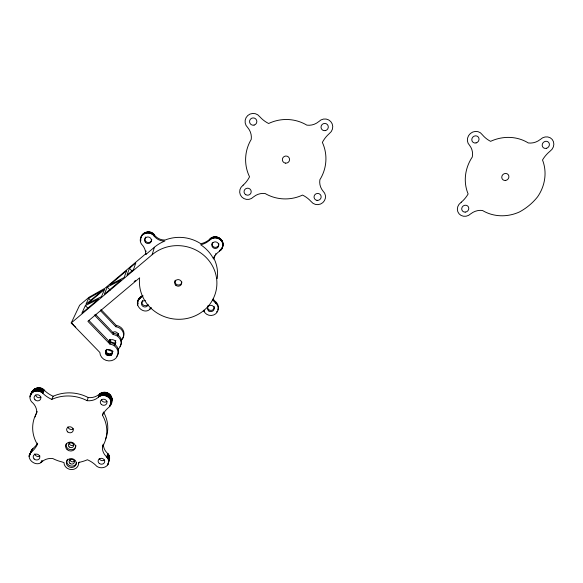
<?xml version="1.0" encoding="UTF-8"?>
<svg xmlns="http://www.w3.org/2000/svg" width="583" height="583" viewBox="0 0 583 583"><rect width="100%" height="100%" fill="white"/><g stroke="black" fill="none" stroke-linecap="round" stroke-linejoin="round"><path stroke-width="0.87" d="M105.53 352.46C105.428 347.599 113.721 349.02 112.213 353.531C110.53 358.151 102.943 354.267 106.172 350.026M106.026 350.835L106.791 352.97L109.087 354.194L111.579 353.589L112.818 351.505L111.958 354.1M108.729 461.313C108.89 468.062 99.11 469.934 95.437 464.957A26.512 23.371 10.7 0 0 87.392 459.747A37.268 33.326 12.9 0 1 80.76 461.976L78.618 462.654A7.368 6.522 11.6 0 1 71.629 469.585A7.368 6.522 11.6 0 1 63.992 462.567L61.783 461.867A37.268 33.326 12.9 0 1 52.769 458.53A13.686 12.061 12.5 0 0 42.348 461.379C36.248 468.652 23.437 457.458 32.007 451.504A27.131 23.998 16.2 0 0 37.392 444.435A37.268 33.326 12.9 0 1 36.722 412.815A14.021 12.505 16.7 0 0 32.852 402.984C23.983 396.134 37.691 381.34 44.927 390.85A27.335 24.799 16 0 0 53.177 396.265A36.999 33.122 13 0 1 88.222 397.54A13.941 12.666 13.5 0 0 98.811 394.611C108.227 386.682 117.751 400.616 108.074 407.962A26.913 24.282 9 0 0 102.462 415.191A37.268 33.326 12.9 0 1 102.448 446.738A13.722 12.279 9.1 0 0 106.04 456.285L108.095 458.792L108.729 461.313C110.413 458.376 109.604 454.747 106.988 452.809A13.62 12.207 9.1 0 1 103.402 445.172M108.795 461.058L109.633 457.378M30.564 394.72C32.947 389.808 40.322 389.903 43.499 393.948A27.539 24.96 15.9 0 0 51.814 399.391A37.268 33.326 12.9 0 1 87.115 400.681A14.043 12.746 13.5 0 0 97.784 397.73C102.455 392.228 113.226 397.278 110.777 404.493M118.116 335.611C118.939 332.638 114.654 330.452 112.577 332.623M151.514 307.744A18.663 17.454 9.6 0 0 150.866 308.276C143.884 316.955 130.862 302.788 141.254 297.425A14.167 13.322 15.6 0 0 143.097 295.829M137.544 305.12L137.916 303.896C137.122 300.843 138.892 297.643 141.611 296.222A14.116 13.278 15.6 0 0 142.259 295.727M140.452 239.008C141.334 232.005 151.616 230.897 154.794 236.836A12.243 11.755 17 0 0 164.88 241.027A37.808 35.913 10.2 0 0 154.422 247.228L145.765 254.545A14.976 14.189 18.8 0 0 142.769 245.567C134.338 237.682 149.314 225.585 155.114 235.831A12.199 11.711 17.1 0 0 165.157 240.007A37.669 35.796 10.2 0 1 200.814 243.73A19.13 18.467 11.2 0 0 209.384 239.504C214.347 233.018 225.978 239.373 222.378 246.995M140.43 240.925L140.765 238.469L140.401 239.482M222.757 246.667C224.564 239.249 213.808 234.65 209.268 240.517A19.203 18.532 11.1 0 1 200.669 244.758A37.808 35.913 10.2 0 1 213.633 259.078A14.181 13.577 2.4 0 1 218.8 251.761L221.868 248.89L222.815 245.632M222.895 244.758L222.954 243.73M222.837 246.194L222.968 244.211M222.655 243.344L222.721 242.317M222.495 247.593L222.553 246.551M222.64 247.134L222.699 246.099M222.772 243.811L222.83 242.783M222.844 244.284L222.91 243.257M222.138 241.989L222.203 240.968M221.868 248.89L222.174 247.432L222.108 248.467M222.342 242.433L222.407 241.413M222.517 242.878L222.575 241.858M221.314 249.677L221.38 248.635M221.904 241.566L221.97 240.546M220.658 250.391L220.724 249.342M221.358 240.757L221.423 239.744M221.001 250.041L221.066 248.999M221.642 241.151L221.708 240.138M220.294 250.712L220.367 249.662M221.037 240.385L221.11 239.373M216.016 303.437L216.096 302.213M220.702 240.028L220.768 239.023M203.307 310.243A8.789 8.264 5.8 0 1 204.13 311.519L204.903 312.692A7.462 7.04 4 0 0 215.732 313.785A7.462 7.04 4 0 0 216.111 303.524L215.229 301.433A13.992 13.271 2.2 0 1 213.152 298.933M219.499 251.288L219.572 250.238M220.338 239.7L220.41 238.687M219.951 239.387L220.024 238.381M219.551 239.103L219.623 238.097M219.128 238.848L219.201 237.842M117.883 335.524L118.633 333.724M218.683 238.615L218.763 237.609M218.231 238.411L218.312 237.405M217.765 238.243L217.845 237.237M217.291 238.097L217.372 237.092M216.803 237.981L216.891 236.975M216.308 237.9L216.395 236.895M215.812 237.842L215.899 236.844M215.316 237.828L215.404 236.822M214.814 237.835L214.908 236.829M214.318 237.879L214.413 236.873M213.83 237.951L213.925 236.946M213.342 238.053L213.436 237.048M212.861 238.192L212.963 237.186M212.394 238.36L212.496 237.354M211.942 238.549L212.044 237.543M211.498 238.775L211.6 237.769M204.13 311.519L204.254 310.265M211.075 239.023L211.177 238.017M210.667 239.3L210.776 238.294M209.916 239.926L210.026 238.913M210.281 239.598L210.39 238.593M31.504 393.736L32.087 391.616M30.724 452.219L31.671 449.865L33.486 448.05A26.935 23.852 16.3 0 0 37.676 443.131M149.889 309.158L150.217 307.911M108.642 460.453L109.568 456.955M107.622 464.942L108.606 461.765M108.074 464.206L109.662 458.231M108.095 458.792L109.028 455.301M108.278 459.2L109.203 455.702M108.431 459.608L109.356 456.11M108.547 460.031L109.48 456.533M107.644 458.019L108.576 454.529M107.884 458.398L108.817 454.908M106.769 456.963L107.717 453.487M107.083 457.298L108.03 453.814M107.374 457.648L108.314 454.164M102.448 446.738L103.184 444.173M109.006 341.922C109.473 339.976 111.921 339.109 113.634 339.984C117.227 340.246 114.042 347.716 115.718 342.797M111.018 401.41L111.943 398.269M109.932 405.651L110.632 403.268L110.34 403.611M111.076 401.855L112.009 398.714M109.968 406.081L110.908 402.911M111.105 402.306L112.038 399.158M110.216 405.71L112.038 399.603M110.639 400.106L111.572 396.972M110.799 400.536L111.732 397.402M110.923 400.973L111.856 397.832M110.238 399.275L111.178 396.149M140.576 297.884L140.933 296.681M110.457 399.683L111.389 396.557M109.728 398.495L110.668 395.376M139.811 298.445L140.168 297.235M109.998 398.881L110.938 395.755M140.182 298.153L140.547 296.944M111.841 400.907L111.149 402.54M137.399 304.202L137.77 302.978M138.827 299.451L139.191 298.241M109.108 397.781L110.056 394.662M139.126 299.094L139.497 297.884M137.457 304.669L137.828 303.437M109.429 398.131L110.376 395.012M139.454 298.758L139.818 297.549M108.394 397.147L109.349 394.028M137.486 302.366L138.251 299.822M108.766 397.453L109.713 394.334M137.377 303.284L137.785 301.6M138.076 300.624L138.667 298.999M152.148 254.713A38.806 36.773 9.9 0 1 212.606 266.198A38.806 36.773 9.9 0 1 186.436 318.58A38.806 36.773 9.9 0 1 139.446 280.124L139.636 277.821L87.887 321.306L109.874 344.079A9.153 8.424 13.6 0 1 118.05 353.269A9.153 8.424 13.6 0 1 108.832 360.913A9.153 8.424 13.6 0 1 99.831 352.416L71.235 322.953L152.148 254.713L154.422 247.228M137.369 303.743L137.741 302.519M138.55 299.822L138.914 298.613M108.008 396.855L108.963 393.744M102.462 415.191L103.206 412.764M107.177 396.353L108.139 393.241M107.6 396.593L108.562 393.481M106.288 395.952L107.25 392.84M106.74 396.141L107.702 393.029M105.822 395.791L106.791 392.68M104.867 395.551L105.844 392.446M105.348 395.653L106.325 392.548M104.386 395.471L105.363 392.366M103.402 395.405L104.393 392.301M154.08 235.962L154.4 234.964M154.152 236.049L154.466 235.051M103.898 395.427L104.882 392.323M102.914 395.42L103.905 392.315M153.839 235.663L154.16 234.665M101.952 395.529L102.943 392.425M153.504 235.299L153.825 234.3M102.433 395.456L103.424 392.352M101.012 395.755L102.018 392.643M153.147 234.949L153.467 233.958M101.478 395.624L102.477 392.519M100.116 396.09L101.129 392.978M152.761 234.628L153.089 233.637M100.56 395.908L101.566 392.796M99.285 396.535L100.305 393.423M145.765 254.545L146.114 253.481L105.013 288.213L89.184 297.162L79.609 305.259L71.235 322.953L75.768 327.318M152.36 234.33L152.688 233.338M99.693 396.294L100.706 393.19M98.527 397.074L99.547 393.955M151.937 234.06L152.265 233.069M98.899 396.79L99.919 393.678M111.273 354.887L111.747 353.458M114.516 345.1L115.514 343.147M111.433 354.748L111.907 353.32M114.669 344.968L115.113 343.606M111.579 354.595L112.315 352.846M112.366 352.722L112.832 351.09M118.203 335.021L118.633 333.527M151.5 233.812L151.828 232.821M115.179 344.327L115.806 342.615M118.058 335.801L118.619 333.921M110.347 355.426L110.821 353.998M110.551 355.346L111.025 353.91M151.048 233.594L151.376 232.602M110.741 355.244L111.215 353.815M110.93 355.142L111.404 353.706M115.368 341.784L115.82 340.436M111.105 355.018L111.579 353.589M109.713 355.601L110.194 354.173M150.582 233.404L150.917 232.413M109.932 355.557L110.406 354.121M110.143 355.499L110.617 354.063M108.824 355.645L109.305 354.216M109.05 355.659L109.531 354.224M150.108 233.244L150.436 232.253M109.269 355.652L109.75 354.224M109.495 355.63L109.976 354.202M108.161 355.543L108.649 354.107M149.62 233.113L149.955 232.129M108.38 355.594L108.868 354.158M108.606 355.623L109.087 354.194M107.527 355.317L108.015 353.888M149.131 233.018L149.467 232.027M107.738 355.404L108.219 353.976M107.95 355.477L108.431 354.049M148.629 232.952L148.971 231.961M106.951 354.989L107.44 353.553M107.134 355.105L107.622 353.677M107.33 355.222L107.819 353.786M109.874 344.079L110.355 342.687L89.075 320.635M117.846 349.348A8.927 8.235 13.8 0 0 120.761 340.669A8.927 8.235 13.8 0 0 113.16 334.54L113.612 333.214L95.43 314.281M120.849 340.938A8.738 8.082 14 0 0 123.195 332.492A8.738 8.082 14 0 0 115.842 326.735L116.279 325.46L100.954 309.449M148.133 232.916L148.468 231.925M106.449 354.559L106.937 353.13M106.609 354.712L107.097 353.283M106.776 354.85L107.265 353.422M147.63 232.909L147.973 231.917M105.931 353.866L106.427 352.438M106.04 354.049L106.536 352.62M106.164 354.224L106.66 352.802M106.303 354.398L106.791 352.97M105.545 352.664L106.04 351.243M109.684 340.683L110.151 339.342M147.127 232.938L147.477 231.947M105.574 352.875L106.07 351.454M105.676 353.283L106.113 351.658M105.749 353.48L106.237 352.059M105.829 353.677L106.325 352.249M146.632 232.989L146.982 232.005M105.545 352.045L106.543 349.283M108.963 342.119L109.684 340.013M109.546 340.844L110.012 339.495M146.144 233.083L146.493 232.092M145.663 233.2L146.012 232.216M87.115 400.681L88.222 397.54M145.189 233.353L145.546 232.362M144.73 233.535L145.087 232.544M143.863 233.98L144.212 232.989M144.285 233.739L144.642 232.748M143.447 234.242L143.804 233.251M142.339 235.189L142.704 234.191M142.689 234.847L143.046 233.856M140.503 241.398L140.875 240.385M143.054 234.534L143.418 233.543M141.45 236.326L141.815 235.328M141.72 235.926L142.084 234.927M140.379 239.963L140.743 238.95M142.019 235.547L142.376 234.548M140.386 240.444L140.758 239.431M129.455 268.326L126.963 275.147L133.478 269.652L135.832 262.94L129.455 268.326L132.363 271.43M140.539 238.534L141.574 235.736M109.604 340.195L109.677 342.564M41.276 462.275L41.838 460.876M41.626 462.006L42.195 460.606M40.897 462.523L41.459 461.117M107.272 287.062L104.291 294.277L121.271 279.949L107.272 287.062L110.187 290.137M29.172 456.125L32.218 449.187M29.15 456.555L30.644 453.071M31.037 452.328L32.524 448.874M31.373 452.036L32.859 448.582M29.223 455.695L31.671 449.865M30.44 452.976L31.934 449.515M51.814 399.391L53.177 396.265M85.337 305.594L81.882 313.18L98.665 299.021L85.337 305.594L88.252 308.633M88.645 298.336L85.898 304.362L102.265 290.531L88.645 298.336L90.525 300.303M42.858 393.321L44.286 390.231M42.129 392.68L43.557 389.59M42.501 392.993L43.929 389.903M41.728 392.395L43.171 389.306M40.89 391.885L42.333 388.803M41.32 392.126L42.756 389.043M39.987 391.485L41.437 388.402M40.446 391.674L41.889 388.591M39.513 391.324L40.97 388.242M38.558 391.084L40.016 388.001M39.039 391.186L40.497 388.103M38.063 391.004L39.527 387.921M37.079 390.938L38.551 387.855M37.574 390.953L39.039 387.877M36.102 390.989L37.582 387.906M36.591 390.945L38.07 387.87M35.148 391.157L36.634 388.074M35.621 391.062L37.108 387.979M34.237 391.441L35.731 388.358M34.689 391.288L36.175 388.205M32.976 392.067L34.477 388.978M33.377 391.827L34.878 388.744M33.799 391.623L35.293 388.54M30.775 394.327L32.291 391.222M30.119 395.974L32.786 390.486M29.981 396.855L33.391 389.823M32.225 392.607L33.734 389.517M32.59 392.323L34.091 389.233M134.156 281.574L135.46 280.481M114.96 343.744L114.064 344.269M71.235 322.953L73.4 324.585M215.754 303.204L215.142 302.657A14.043 13.314 2.2 0 1 212.635 299.443M215.841 301.987L216.198 302.3A7.441 7.018 4 0 1 217.787 309.967M94.271 314.893L113.16 334.54M100.458 310.673L115.842 326.735M41.102 397.125A3.381 3.032 16.5 0 1 35.636 395.055M103.453 411.962A36.999 33.122 13 0 1 105.406 439.465M35.133 416.983A36.999 33.122 13 0 1 37.152 411.532M39.914 456.008A3.309 2.922 14 0 1 34.718 453.909M73.443 428.753A3.33 2.981 13 0 1 67.898 426.851M107.053 401.279A3.352 3.039 11.7 0 1 101.369 399.676M104.619 459.98A3.287 2.922 9.8 0 1 99.256 458.493M73.801 444.749A2.667 2.376 12.3 0 1 69.122 442.767M79.354 462.049A7.317 6.486 11.7 0 1 78.465 463.514M74.77 460.847A2.653 2.354 11.7 0 1 69.894 459.659M76.65 462.61A4.963 4.394 11.6 0 1 71.49 466.101A4.963 4.394 11.6 0 1 66.841 461.678L66.841 461.393A4.963 4.394 11.6 0 1 67.256 459.732M67.402 459.477A4.963 4.394 11.6 0 1 67.555 459.229M75.972 445.66A4.992 4.438 12.3 0 1 70.004 449.58A4.992 4.438 12.3 0 1 66.375 443.459M218.683 243.322A3.411 3.287 5.6 0 1 217.627 246.631L217.452 246.762A3.411 3.287 5.6 0 1 212.234 242.849M216.81 311.541A7.441 7.018 4 0 1 216.497 311.89M112.497 351.01A8.927 8.235 13.8 0 1 107.534 349.581M113.612 333.214A8.891 8.206 13.9 0 1 120.484 345.588M120.193 346.04A8.891 8.206 13.9 0 1 119.865 346.477M214.252 307.562A3.345 3.155 4 0 1 210.594 310.36A3.345 3.155 4 0 1 207.592 306.884M207.876 305.893A3.345 3.155 4 0 1 207.971 305.711M214.129 306.337A3.345 3.155 4 0 1 214.252 306.942M116.279 325.46A8.701 8.053 14.1 0 1 122.707 338.053M122.394 338.475A8.701 8.053 14.1 0 1 121.665 339.262M147.769 304.698A3.367 3.155 12.9 0 1 147.616 304.843L147.463 304.982A3.367 3.155 12.9 0 1 142.165 301.156M142.5 300.631A3.367 3.155 12.9 0 1 142.638 300.471M148.126 304.661A3.381 3.17 12.9 0 1 147.28 306.075L147.127 306.213A3.381 3.17 12.9 0 1 142.369 305.878A3.381 3.17 12.9 0 1 142.587 301.396L142.755 301.265A3.381 3.17 12.9 0 1 145.451 300.697M181.881 281.953A3.476 3.301 9.9 0 1 177.764 284.934A3.476 3.301 9.9 0 1 175.119 280.612M175.192 280.408A3.476 3.301 9.9 0 1 175.286 280.212M115.755 342.884A8.738 8.082 14 0 1 109.407 340.844M145.925 250.901A14.918 14.145 18.9 0 1 146.042 251.761M217.233 278.63A37.669 35.796 10.2 0 0 213.728 258.007A14.13 13.526 2.4 0 1 214.61 255.711M215.426 254.283A14.13 13.526 2.4 0 1 215.907 253.605M151.777 239.402A3.44 3.279 18.2 0 1 147.098 242.295A3.44 3.279 18.2 0 1 145.816 236.982M110.355 342.687A9.124 8.395 13.6 0 1 117.722 347.891A9.124 8.395 13.6 0 1 116.782 356.249M126.671 270.68L124.113 277.552L110.034 284.73L126.671 270.68M104.517 289.394L101.478 296.645L88.062 303.291L104.517 289.394M243.162 185.146L242.849 185.46A7.958 7.79 -2.1 0 0 241.748 196.945A7.958 7.79 -2.1 0 0 253.532 196.886L253.62 196.857A14.728 14.342 -6.9 0 1 265.127 193.527A40.271 39.593 -24.3 0 0 302.533 195.079A28.611 27.678 -13 0 1 310.841 201.266L311.154 201.572A7.973 7.725 -22.6 0 0 322.829 202.622A7.973 7.725 -22.6 0 0 323.033 191.129L323.004 191.049A14.939 14.451 -28.6 0 1 319.87 179.753A40.271 39.593 -24.3 0 0 322.363 142.398A29.449 28.494 -36.5 0 1 329.023 133.85L329.351 133.529A8.198 8.002 -43.5 0 0 330.765 121.577A8.198 8.002 -43.5 0 0 318.748 121.65L318.661 121.679A15.333 15.034 -50.6 0 1 306.855 125.148A40.271 39.593 -24.3 0 0 268.646 123.501A29.973 29.58 -62.4 0 1 260.047 117.008L259.726 116.68A8.14 8.118 -44.5 0 0 247.724 115.551A8.14 8.118 -44.5 0 0 247.76 127.604L247.797 127.692A15.056 14.976 12.8 0 1 251.237 139.359A40.271 39.593 -24.3 0 0 249.546 176.809A29.121 28.698 12.1 0 1 243.162 185.146M461.262 202.199L460.927 202.505A8.075 7.506 -34.2 0 0 459.083 213.844A8.075 7.506 -34.2 0 0 470.751 213.793L470.838 213.757A14.947 13.817 -33.1 0 1 482.454 210.47A41.109 37.917 -38.8 0 0 519.387 211.993A54.489 50.415 -39.8 0 0 537.57 196.857A41.109 37.917 -38.8 0 0 542.511 159.982A30.097 27.255 -40.1 0 1 549.667 151.544L550.017 151.23A8.381 7.652 -42.5 0 0 552.203 139.432A8.381 7.652 -42.5 0 0 540.303 139.505L540.215 139.534A15.675 14.371 -44.1 0 1 528.3 142.959A41.109 37.917 -38.8 0 0 490.587 141.341A30.608 28.297 -45.6 0 1 482.498 134.935L482.199 134.615A8.322 7.761 -42.7 0 0 470.394 133.5A8.322 7.761 -42.7 0 0 469.636 145.4L469.665 145.48A15.333 14.371 -40.6 0 1 472.296 156.995A41.109 37.917 -38.8 0 0 468.134 193.964A29.493 27.692 -36.7 0 1 461.262 202.199M213.043 242.666L212.875 242.812A3.425 3.294 5.5 0 0 212.715 247.316A3.425 3.294 5.5 0 0 217.372 247.804L217.546 247.666A3.425 3.294 5.5 0 0 217.874 243.016A3.425 3.294 5.5 0 0 213.043 242.666M76.271 463.07L76.249 462.778A4.97 4.402 11.6 0 0 71.126 458.602A4.97 4.402 11.6 0 0 66.375 462.72L66.375 463.004A4.97 4.402 11.6 0 0 71.527 467.464A4.97 4.402 11.6 0 0 76.271 463.07M465.198 212.117A3.629 3.381 -34.2 0 0 468.346 206.776A3.629 3.381 -34.2 0 0 462.195 207.096A3.629 3.381 -34.2 0 0 465.198 212.117M546.373 148.33A3.775 3.44 -42.4 0 0 548.61 142.332A3.775 3.44 -42.4 0 0 542.409 143.87A3.775 3.44 -42.4 0 0 546.373 148.33M476.071 142.93A3.746 3.491 -42.7 0 0 478.184 136.91A3.746 3.491 -42.7 0 0 471.997 138.455A3.746 3.491 -42.7 0 0 476.071 142.93M505.709 180.431A3.702 3.411 -38.8 0 0 508.23 174.667A3.702 3.411 -38.8 0 0 502.05 175.789A3.702 3.411 -38.8 0 0 505.709 180.431M35.038 399.814A3.403 3.053 16.5 0 0 40.708 398.816A3.403 3.053 16.5 0 0 36.642 394.771A3.403 3.053 16.5 0 0 35.038 399.814M99.307 463.463A3.309 2.944 9.7 0 0 104.663 461.86A3.309 2.944 9.7 0 0 100.254 458.457A3.309 2.944 9.7 0 0 99.307 463.463M34.135 458.967A3.33 2.944 13.9 0 0 39.695 458.005A3.33 2.944 13.9 0 0 35.701 454.113A3.33 2.944 13.9 0 0 34.135 458.967M67.686 431.908A3.352 3.002 12.9 0 0 73.203 430.604A3.352 3.002 12.9 0 0 68.954 426.873A3.352 3.002 12.9 0 0 67.686 431.908M101.333 404.398A3.374 3.061 11.7 0 0 106.908 403.072A3.374 3.061 11.7 0 0 102.666 399.275A3.374 3.061 11.7 0 0 101.333 404.398M69.173 446.913A2.682 2.383 12.3 0 0 73.604 445.937A2.682 2.383 12.3 0 0 70.259 442.927A2.682 2.383 12.3 0 0 69.173 446.913M69.975 463.376A2.66 2.361 11.6 0 0 74.362 462.341A2.66 2.361 11.6 0 0 70.988 459.411A2.66 2.361 11.6 0 0 69.975 463.376M67.125 449.631A4.999 4.453 12.2 0 0 75.396 447.81A4.999 4.453 12.2 0 0 69.151 442.191A4.999 4.453 12.2 0 0 67.125 449.631M254.093 125.105A3.666 3.651 -44.5 0 0 255.82 119.005A3.666 3.651 -44.5 0 0 249.677 120.572A3.666 3.651 -44.5 0 0 254.093 125.105M285.4 163.131A3.622 3.564 -24.3 0 0 289.336 158.263A3.622 3.564 -24.3 0 0 283.149 157.381A3.622 3.564 -24.3 0 0 285.4 163.131M245.793 194.715A3.578 3.505 -2.1 0 0 251.207 191.734A3.578 3.505 -2.1 0 0 245.873 188.637A3.578 3.505 -2.1 0 0 245.793 194.715M325.241 130.643A3.687 3.6 -43.5 0 0 327.486 124.689A3.687 3.6 -43.5 0 0 321.248 125.848A3.687 3.6 -43.5 0 0 325.241 130.643M317.006 200.37A3.585 3.476 -22.6 0 0 320.941 195.618A3.585 3.476 -22.6 0 0 314.842 194.758A3.585 3.476 -22.6 0 0 317.006 200.37M145.393 242.346A3.454 3.294 18.1 0 0 151.252 241.471A3.454 3.294 18.1 0 0 147.397 237.004A3.454 3.294 18.1 0 0 145.393 242.346M208.86 311.016A3.36 3.17 4 0 0 214.158 308.801A3.36 3.17 4 0 0 209.443 305.565A3.36 3.17 4 0 0 208.86 311.016M175.906 285.364A3.491 3.309 9.9 0 0 181.612 283.571A3.491 3.309 9.9 0 0 177.043 279.745A3.491 3.309 9.9 0 0 175.906 285.364"/></g></svg>
